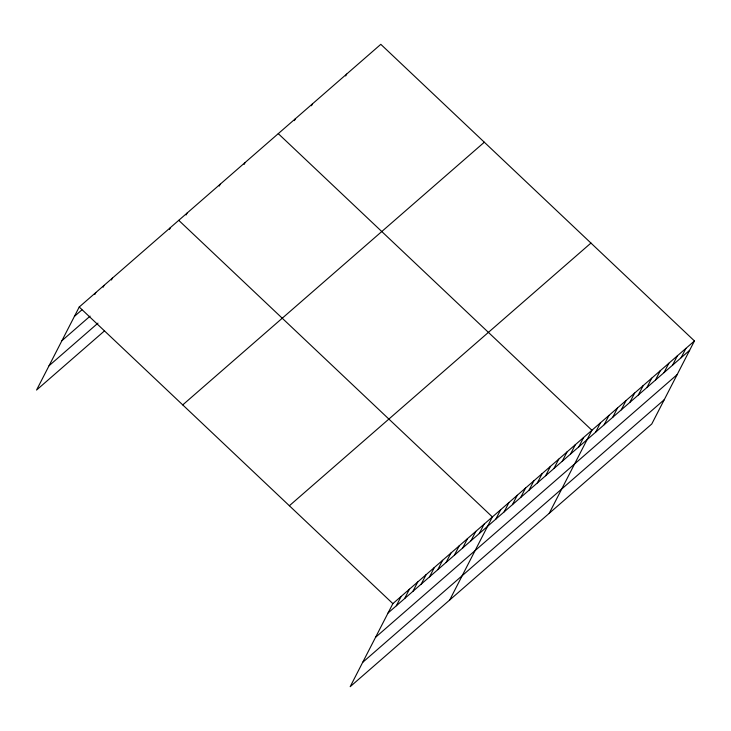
<?xml version="1.0" encoding="UTF-8"?>
<svg xmlns="http://www.w3.org/2000/svg" width="731" height="731" viewBox="0 0 731 731"><rect width="100%" height="100%" fill="white"/><g stroke="black" fill="none" stroke-linecap="round" stroke-linejoin="round"><path stroke-width="1.1" d="M694.45 340.948L392.867 603.632L350.186 686.674L651.769 423.989L694.45 340.948L380.814 44.326L79.231 307.011L36.55 390.052L104.56 330.823M94.856 294.438L95.816 292.564M103.144 287.219L104.113 285.346M111.441 279.991L112.4 278.118M169.491 229.424L170.46 227.551M186.085 214.978L187.045 213.105M219.254 186.085L220.223 184.212M244.136 164.411L245.104 162.538M294.401 120.633L295.37 118.76M311.497 105.748L312.457 103.875M345.672 75.969L346.64 74.096M396.339 605.771L401.155 596.405M404.636 598.552L409.451 589.177M412.933 591.324L417.739 581.958M421.22 584.096L426.036 574.73M429.517 576.878L434.333 567.512M437.814 569.65L442.62 560.284M446.102 562.431L450.917 553.065M454.399 555.204L459.214 545.838M462.696 547.985L467.502 538.61M470.983 540.757L475.799 531.391M479.28 533.529L484.096 524.164M449.711 599.987L492.383 516.945L178.748 220.333M495.865 519.083L500.68 509.717M504.162 511.864L508.977 502.499M512.449 504.637L517.265 495.271M520.746 497.418L525.562 488.043M529.043 490.19L533.858 480.824M537.331 482.963L542.146 473.597M545.628 475.744L550.443 466.378M553.924 468.516L558.74 459.15M562.212 461.298L567.028 451.932M570.509 454.07L575.324 444.704M578.806 446.851L583.612 437.476M549.228 513.299L591.909 430.257L278.273 133.645M595.637 432.176L600.453 422.81M604.19 424.738L608.996 415.372M612.733 417.291L617.549 407.925M621.277 409.853L626.092 400.487M629.82 402.406L634.636 393.04M638.364 394.968L643.179 385.602M646.908 387.521L651.723 378.155M655.46 380.083L660.267 370.718M664.004 372.636L668.819 363.27M672.547 365.198L677.363 355.833M681.091 357.751L685.906 348.385M74.416 316.377L81.881 309.88M61.916 340.692L90.114 316.13M49.041 365.747L97.981 323.12M182.732 404.901L484.315 142.216M289.366 505.742L590.95 243.057M388.051 612.998L689.635 350.313M375.551 637.304L677.144 374.619M362.677 662.359L664.269 399.674M79.231 307.011L392.867 603.632"/></g></svg>
